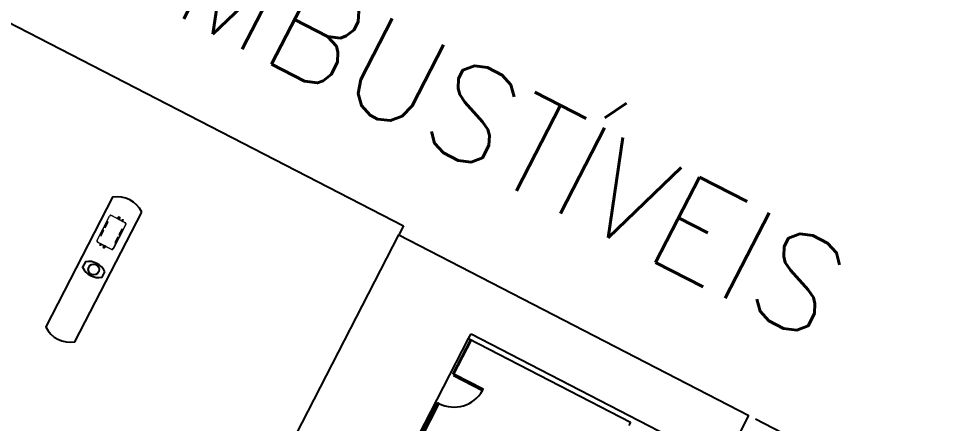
# Model space of a CAD drawing. Header units: millimetres. Extents: x 1111 to 2600, y -509 to -91.
# Drawn here: x 2484.87 to 2510.31, y -209.78 to -198.69 of the extents above; entities that cross this region are included whole.
import ezdxf

# ---------------------------------------------------------------- set-up
doc = ezdxf.new("R2010")
doc.units = ezdxf.units.MM
doc.header["$PDMODE"] = 35
doc.linetypes.add('HIDDEN', pattern=[0.375, 0.25, -0.125])
for name, color, linetype in [('ARQ-ALVENARIA', 4, 'Continuous'), ('ARQ-COTAS', 30, 'Continuous'), ('ARQ-ESQ-02', 2, 'Continuous'), ('ARQ-ESTRUTURA', 6, 'Continuous'), ('ARQ-PENA-01', 1, 'Continuous'), ('ARQ-PENA-02', 2, 'Continuous'), ('ARQ-PENA-FINA-CINZA', 8, 'Continuous'), ('ARQ-PROJ-01', 1, 'HIDDEN'), ('ARQ-TEXTO3', 3, 'Continuous')]:
    doc.layers.add(name, color=color, linetype=linetype)
doc.styles.add('ROMANS', font='romans')
doc.styles.add('Romans_Anot', font='romans.shx')
doc.dimstyles.new('Escala 1-100', dxfattribs={"dimtxt": 0.2, "dimasz": 0.15, "dimexe": 0.1, "dimexo": 0.2, "dimgap": 0.15, "dimtad": 1, "dimzin": 4, "dimdsep": 46, "dimtxsty": 'Romans_Anot', "dimblk": 'OBLIQUE', "dimcen": 0.25, "dimclrd": 256, "dimclre": 256, "dimclrt": 2, "dimadec": 0, "dimazin": 0, "dimtfac": 1, "dimtix": 1, "dimtmove": 2, "dimatfit": 3, "dimfxl": 0, "dimlwd": -1, "dimlwe": -1, "dimarcsym": 0})
doc.dimstyles.new('Escala 1-1000', dxfattribs={"dimscale": 10, "dimtxt": 0.2, "dimasz": 0.15, "dimexe": 0.1, "dimexo": 0.2, "dimgap": 0.15, "dimtad": 1, "dimzin": 4, "dimdsep": 46, "dimtxsty": 'Romans_Anot', "dimblk": 'OBLIQUE', "dimcen": 0.25, "dimclrd": 256, "dimclre": 256, "dimclrt": 2, "dimadec": 0, "dimazin": 0, "dimtfac": 1, "dimtix": 1, "dimtmove": 2, "dimatfit": 3, "dimfxl": 0, "dimlwd": -1, "dimlwe": -1, "dimarcsym": 0})

# ---------------------------------------------------------------- blocks, each defined once
blk = doc.blocks.new('BOMBA SUPERIOR')
at = {"layer": 'ARQ-PENA-FINA-CINZA', "lineweight": 5}
for p, q in [((807.295, 415.988), (807.296, 415.994)), ((807.296, 415.982), (807.295, 415.988)), ((807.296, 415.994), (807.3, 415.998)), ((807.3, 415.978), (807.296, 415.982)), ((807.3, 415.998), (807.304, 416.002)), ((807.304, 415.974), (807.3, 415.978)), ((807.304, 416.002), (807.31, 416.003)), ((807.31, 415.973), (807.304, 415.974)), ((807.31, 416.003), (807.327, 416.003)), ((807.327, 415.973), (807.31, 415.973)), ((807.327, 416.013), (807.327, 415.964)), ((807.346, 416.013), (807.327, 416.013)), ((807.327, 415.964), (807.346, 415.964)), ((807.347, 416.101), (807.346, 416.098)), ((807.346, 416.098), (807.346, 416.094)), ((807.346, 416.094), (807.346, 415.654)), ((807.346, 416.083), (807.346, 416.084)), ((807.346, 416.084), (807.348, 416.084)), ((807.347, 416.083), (807.346, 416.083)), ((807.346, 415.964), (807.346, 416.013)), ((807.346, 415.822), (807.346, 415.925)), ((807.348, 416.105), (807.347, 416.103)), ((807.347, 416.103), (807.347, 416.102)), ((807.347, 416.102), (807.347, 416.101)), ((807.349, 416.108), (807.348, 416.105)), ((807.348, 416.084), (807.348, 415.664)), ((807.35, 416.109), (807.349, 416.108)), ((807.351, 416.11), (807.35, 416.109)), ((807.353, 416.112), (807.351, 416.11)), ((807.354, 416.114), (807.353, 416.112)), ((807.355, 416.115), (807.354, 416.114)), ((807.356, 416.116), (807.355, 416.115)), ((807.358, 416.118), (807.356, 416.116)), ((807.36, 416.119), (807.358, 416.118)), ((807.361, 416.12), (807.36, 416.119)), ((807.361, 416.109), (807.36, 416.107)), ((807.36, 416.107), (807.361, 416.104)), ((807.362, 416.12), (807.361, 416.12)), ((807.363, 416.11), (807.361, 416.109)), ((807.361, 416.106), (807.361, 416.107)), ((807.361, 416.107), (807.363, 416.107)), ((807.361, 416.106), (807.361, 416.107)), ((807.363, 416.106), (807.361, 416.106)), ((807.361, 416.104), (807.363, 416.103)), ((807.364, 416.122), (807.362, 416.12)), ((807.365, 416.109), (807.363, 416.11)), ((807.364, 416.109), (807.363, 416.109)), ((807.363, 416.109), (807.363, 416.109)), ((807.363, 416.107), (807.363, 416.109)), ((807.363, 416.109), (807.364, 416.109)), ((807.363, 416.105), (807.363, 416.106)), ((807.363, 416.105), (807.363, 416.105)), ((807.363, 416.105), (807.364, 416.105)), ((807.364, 416.105), (807.363, 416.105)), ((807.363, 416.103), (807.365, 416.104)), ((807.367, 416.123), (807.364, 416.122)), ((807.364, 416.109), (807.364, 416.109)), ((807.364, 416.109), (807.364, 416.107)), ((807.364, 416.107), (807.365, 416.107)), ((807.365, 416.106), (807.364, 416.106)), ((807.364, 416.106), (807.364, 416.105)), ((807.364, 416.105), (807.364, 416.105)), ((807.367, 416.107), (807.365, 416.109)), ((807.365, 416.104), (807.367, 416.107)), ((807.365, 416.107), (807.365, 416.106)), ((807.365, 416.107), (807.365, 416.106)), ((807.368, 416.123), (807.367, 416.123)), ((807.372, 416.123), (807.368, 416.123)), ((807.375, 416.124), (807.372, 416.123)), ((807.376, 416.124), (807.375, 416.124)), ((807.386, 416.124), (807.376, 416.124)), ((807.386, 416.122), (808.126, 416.122)), ((807.387, 416.124), (808.125, 416.124)), ((807.715, 416.107), (807.543, 416.107)), ((807.543, 416.107), (807.543, 416.084)), ((807.543, 416.084), (807.715, 416.084)), ((807.715, 416.084), (807.715, 416.107)), ((807.742, 416.125), (807.745, 416.128)), ((807.742, 416.124), (807.745, 416.127)), ((807.743, 416.125), (807.742, 416.125)), ((807.742, 416.125), (807.742, 416.124)), ((807.745, 416.128), (807.767, 416.128)), ((807.745, 416.127), (807.767, 416.127)), ((807.767, 416.128), (807.77, 416.125)), ((807.767, 416.127), (807.77, 416.124)), ((807.77, 416.125), (807.769, 416.125)), ((807.77, 416.124), (807.77, 416.125)), ((807.968, 416.107), (807.797, 416.107)), ((807.797, 416.107), (807.797, 416.084)), ((807.797, 416.084), (807.968, 416.084)), ((807.968, 416.084), (807.968, 416.107)), ((808.136, 416.124), (808.126, 416.124)), ((808.137, 416.124), (808.136, 416.124)), ((808.14, 416.123), (808.137, 416.124)), ((808.143, 416.123), (808.14, 416.123)), ((808.144, 416.123), (808.143, 416.123)), ((808.147, 416.122), (808.144, 416.123)), ((808.146, 416.109), (808.145, 416.107)), ((808.145, 416.107), (808.146, 416.104)), ((808.149, 416.11), (808.146, 416.109)), ((808.146, 416.104), (808.149, 416.103)), ((808.15, 416.12), (808.147, 416.122)), ((808.148, 416.107), (808.147, 416.107)), ((808.147, 416.107), (808.147, 416.106)), ((808.147, 416.106), (808.147, 416.107)), ((808.147, 416.106), (808.148, 416.106)), ((808.149, 416.109), (808.148, 416.109)), ((808.148, 416.109), (808.148, 416.109)), ((808.148, 416.109), (808.148, 416.107)), ((808.148, 416.109), (808.149, 416.109)), ((808.148, 416.106), (808.148, 416.105)), ((808.148, 416.105), (808.148, 416.105)), ((808.148, 416.105), (808.149, 416.105)), ((808.149, 416.105), (808.148, 416.105)), ((808.151, 416.109), (808.149, 416.11)), ((808.15, 416.109), (808.149, 416.109)), ((808.149, 416.109), (808.149, 416.107)), ((808.149, 416.107), (808.15, 416.107)), ((808.15, 416.106), (808.149, 416.106)), ((808.149, 416.106), (808.149, 416.105)), ((808.149, 416.105), (808.15, 416.105)), ((808.149, 416.103), (808.151, 416.104)), ((808.151, 416.12), (808.15, 416.12)), ((808.15, 416.106), (808.15, 416.107)), ((808.15, 416.107), (808.15, 416.106)), ((808.152, 416.119), (808.151, 416.12)), ((808.152, 416.107), (808.151, 416.109)), ((808.151, 416.104), (808.152, 416.107)), ((808.154, 416.118), (808.152, 416.119)), ((808.156, 416.116), (808.154, 416.118)), ((808.157, 416.115), (808.156, 416.116)), ((808.158, 416.114), (808.157, 416.115)), ((808.159, 416.112), (808.158, 416.114)), ((808.161, 416.11), (808.159, 416.112)), ((808.162, 416.109), (808.161, 416.11)), ((808.162, 416.108), (808.162, 416.109)), ((808.163, 416.105), (808.162, 416.108)), ((808.164, 416.103), (808.163, 416.105)), ((808.165, 416.102), (808.164, 416.103)), ((808.164, 415.664), (808.164, 416.084)), ((808.164, 416.084), (808.166, 416.084)), ((808.165, 416.101), (808.165, 416.102)), ((808.165, 416.098), (808.165, 416.101)), ((808.165, 416.095), (808.165, 416.098)), ((808.166, 416.094), (808.165, 416.095)), ((808.165, 416.084), (808.165, 416.083)), ((808.165, 416.083), (808.166, 416.083)), ((808.166, 415.654), (808.166, 416.094)), ((808.166, 415.822), (808.166, 415.925)), ((807.283, 415.897), (807.282, 415.896)), ((807.282, 415.896), (807.282, 415.852)), ((807.283, 415.895), (807.282, 415.896)), ((807.282, 415.876), (807.283, 415.877)), ((807.282, 415.872), (807.283, 415.87)), ((807.282, 415.852), (807.283, 415.853)), ((807.282, 415.852), (807.283, 415.851)), ((807.32, 415.895), (807.283, 415.897)), ((807.283, 415.897), (807.283, 415.897)), ((807.32, 415.893), (807.283, 415.895)), ((807.283, 415.895), (807.283, 415.895)), ((807.283, 415.877), (807.283, 415.877)), ((807.283, 415.877), (807.31, 415.877)), ((807.283, 415.87), (807.283, 415.87)), ((807.283, 415.87), (807.31, 415.87)), ((807.283, 415.853), (807.32, 415.855)), ((807.283, 415.853), (807.283, 415.853)), ((807.283, 415.851), (807.32, 415.852)), ((807.283, 415.851), (807.283, 415.851)), ((807.295, 415.874), (807.295, 415.875)), ((807.295, 415.875), (807.311, 415.875)), ((807.295, 415.873), (807.295, 415.874)), ((807.311, 415.873), (807.295, 415.873)), ((807.295, 415.873), (807.295, 415.873)), ((807.295, 415.873), (807.295, 415.873)), ((807.321, 415.88), (807.312, 415.879)), ((807.312, 415.879), (807.312, 415.869)), ((807.312, 415.869), (807.312, 415.879)), ((807.312, 415.878), (807.312, 415.878)), ((807.312, 415.878), (807.312, 415.877)), ((807.312, 415.875), (807.312, 415.874)), ((807.312, 415.873), (807.312, 415.873)), ((807.312, 415.87), (807.312, 415.87)), ((807.312, 415.87), (807.312, 415.869)), ((807.312, 415.869), (807.313, 415.869)), ((807.321, 415.867), (807.312, 415.869)), ((807.321, 415.907), (807.32, 415.906)), ((807.32, 415.906), (807.321, 415.906)), ((807.32, 415.906), (807.32, 415.89)), ((807.32, 415.904), (807.32, 415.903)), ((807.321, 415.903), (807.32, 415.903)), ((807.32, 415.903), (807.321, 415.903)), ((807.321, 415.895), (807.32, 415.895)), ((807.32, 415.895), (807.321, 415.895)), ((807.32, 415.89), (807.321, 415.89)), ((807.321, 415.859), (807.32, 415.859)), ((807.32, 415.859), (807.32, 415.842)), ((807.32, 415.852), (807.32, 415.853)), ((807.32, 415.853), (807.321, 415.853)), ((807.321, 415.852), (807.32, 415.852)), ((807.321, 415.845), (807.32, 415.844)), ((807.32, 415.844), (807.321, 415.844)), ((807.32, 415.842), (807.32, 415.841)), ((807.32, 415.841), (807.321, 415.841)), ((807.323, 415.907), (807.321, 415.907)), ((807.321, 415.907), (807.321, 415.907)), ((807.321, 415.903), (807.321, 415.903)), ((807.321, 415.899), (807.322, 415.901)), ((807.321, 415.897), (807.321, 415.899)), ((807.321, 415.892), (807.321, 415.897)), ((807.321, 415.896), (807.321, 415.895)), ((807.321, 415.856), (807.321, 415.892)), ((807.321, 415.851), (807.321, 415.856)), ((807.321, 415.848), (807.321, 415.851)), ((807.322, 415.846), (807.321, 415.848)), ((807.321, 415.841), (807.321, 415.84)), ((807.321, 415.84), (807.322, 415.84)), ((807.322, 415.907), (807.342, 415.907)), ((807.322, 415.903), (807.323, 415.905)), ((807.322, 415.901), (807.322, 415.903)), ((807.322, 415.844), (807.322, 415.846)), ((807.323, 415.843), (807.322, 415.844)), ((807.342, 415.84), (807.322, 415.84)), ((807.322, 415.84), (807.323, 415.84)), ((807.323, 415.905), (807.324, 415.906)), ((807.323, 415.905), (807.323, 415.905)), ((807.323, 415.842), (807.323, 415.843)), ((807.324, 415.842), (807.323, 415.842)), ((807.324, 415.906), (807.342, 415.906)), ((807.342, 415.841), (807.324, 415.842)), ((807.346, 415.91), (807.338, 415.91)), ((807.338, 415.91), (807.338, 415.837)), ((807.338, 415.837), (807.346, 415.837)), ((807.343, 415.909), (807.342, 415.908)), ((807.342, 415.908), (807.342, 415.839)), ((807.342, 415.907), (807.342, 415.907)), ((807.342, 415.907), (807.342, 415.907)), ((807.342, 415.906), (807.342, 415.907)), ((807.342, 415.906), (807.342, 415.906)), ((807.342, 415.841), (807.342, 415.841)), ((807.342, 415.84), (807.342, 415.84)), ((807.342, 415.839), (807.342, 415.839)), ((807.342, 415.839), (807.343, 415.839)), ((807.344, 415.909), (807.343, 415.909)), ((807.343, 415.839), (807.344, 415.839)), ((807.344, 415.839), (807.344, 415.909)), ((807.344, 415.909), (807.346, 415.909)), ((807.344, 415.839), (807.346, 415.839)), ((807.346, 415.837), (807.346, 415.91)), ((807.346, 415.839), (807.346, 415.909)), ((807.346, 415.909), (807.346, 415.839)), ((807.346, 415.839), (807.346, 415.839)), ((807.346, 415.664), (807.346, 415.665)), ((807.346, 415.665), (807.347, 415.665)), ((807.348, 415.664), (807.346, 415.664)), ((807.716, 415.663), (807.544, 415.663)), ((807.544, 415.663), (807.544, 415.64)), ((807.716, 415.64), (807.716, 415.663)), ((807.968, 415.663), (807.796, 415.663)), ((807.796, 415.663), (807.796, 415.64)), ((807.968, 415.64), (807.968, 415.663)), ((808.166, 415.664), (808.164, 415.664)), ((808.166, 415.665), (808.165, 415.665)), ((808.165, 415.665), (808.165, 415.664)), ((808.166, 415.837), (808.166, 415.91)), ((808.166, 415.91), (808.173, 415.91)), ((808.166, 415.839), (808.166, 415.909)), ((808.166, 415.909), (808.166, 415.839)), ((808.167, 415.909), (808.166, 415.909)), ((808.167, 415.839), (808.166, 415.839)), ((808.166, 415.839), (808.166, 415.839)), ((808.173, 415.837), (808.166, 415.837)), ((808.184, 415.784), (808.166, 415.784)), ((808.166, 415.784), (808.166, 415.734)), ((808.166, 415.734), (808.184, 415.734)), ((808.167, 415.909), (808.168, 415.909)), ((808.167, 415.839), (808.167, 415.909)), ((808.168, 415.839), (808.167, 415.839)), ((808.168, 415.909), (808.169, 415.908)), ((808.169, 415.839), (808.168, 415.839)), ((808.169, 415.908), (808.169, 415.839)), ((808.17, 415.907), (808.169, 415.907)), ((808.169, 415.906), (808.169, 415.907)), ((808.17, 415.906), (808.169, 415.906)), ((808.169, 415.841), (808.17, 415.841)), ((808.169, 415.84), (808.17, 415.84)), ((808.169, 415.839), (808.169, 415.839)), ((808.19, 415.907), (808.17, 415.907)), ((808.17, 415.907), (808.17, 415.907)), ((808.188, 415.906), (808.17, 415.906)), ((808.17, 415.841), (808.188, 415.842)), ((808.17, 415.84), (808.19, 415.84)), ((808.173, 415.91), (808.173, 415.837)), ((808.184, 415.734), (808.184, 415.784)), ((808.184, 415.774), (808.201, 415.774)), ((808.201, 415.745), (808.184, 415.745)), ((808.188, 415.907), (808.19, 415.907)), ((808.188, 415.905), (808.188, 415.906)), ((808.189, 415.905), (808.188, 415.905)), ((808.188, 415.842), (808.189, 415.843)), ((808.188, 415.842), (808.188, 415.842)), ((808.19, 415.84), (808.188, 415.84)), ((808.19, 415.903), (808.189, 415.905)), ((808.189, 415.844), (808.19, 415.846)), ((808.189, 415.843), (808.189, 415.844)), ((808.19, 415.907), (808.191, 415.907)), ((808.19, 415.901), (808.19, 415.903)), ((808.19, 415.899), (808.19, 415.901)), ((808.191, 415.897), (808.19, 415.899)), ((808.19, 415.848), (808.191, 415.851)), ((808.19, 415.846), (808.19, 415.848)), ((808.191, 415.841), (808.19, 415.84)), ((808.19, 415.84), (808.19, 415.84)), ((808.191, 415.907), (808.192, 415.906)), ((808.191, 415.903), (808.192, 415.903)), ((808.192, 415.903), (808.191, 415.903)), ((808.191, 415.892), (808.191, 415.897)), ((808.191, 415.896), (808.191, 415.895)), ((808.191, 415.895), (808.192, 415.895)), ((808.191, 415.856), (808.191, 415.892)), ((808.192, 415.89), (808.191, 415.89)), ((808.191, 415.88), (808.199, 415.879)), ((808.191, 415.867), (808.199, 415.869)), ((808.191, 415.859), (808.192, 415.859)), ((808.191, 415.851), (808.191, 415.856)), ((808.191, 415.852), (808.192, 415.852)), ((808.191, 415.845), (808.192, 415.844)), ((808.192, 415.841), (808.191, 415.841)), ((808.192, 415.906), (808.192, 415.906)), ((808.192, 415.906), (808.192, 415.89)), ((808.192, 415.904), (808.192, 415.903)), ((808.192, 415.903), (808.192, 415.903)), ((808.192, 415.895), (808.228, 415.897)), ((808.192, 415.893), (808.228, 415.895)), ((808.192, 415.895), (808.192, 415.895)), ((808.192, 415.859), (808.192, 415.842)), ((808.228, 415.853), (808.192, 415.855)), ((808.192, 415.852), (808.192, 415.853)), ((808.192, 415.853), (808.192, 415.853)), ((808.192, 415.852), (808.228, 415.851)), ((808.192, 415.844), (808.192, 415.844)), ((808.192, 415.842), (808.192, 415.841)), ((808.199, 415.879), (808.199, 415.869)), ((808.199, 415.869), (808.199, 415.879)), ((808.2, 415.878), (808.199, 415.877)), ((808.199, 415.877), (808.199, 415.877)), ((808.199, 415.875), (808.2, 415.874)), ((808.2, 415.873), (808.199, 415.873)), ((808.199, 415.873), (808.199, 415.873)), ((808.199, 415.87), (808.199, 415.87)), ((808.199, 415.87), (808.2, 415.87)), ((808.199, 415.869), (808.2, 415.869)), ((808.2, 415.878), (808.2, 415.878)), ((808.216, 415.875), (808.2, 415.875)), ((808.2, 415.873), (808.216, 415.873)), ((808.2, 415.87), (808.2, 415.869)), ((808.228, 415.877), (808.201, 415.877)), ((808.228, 415.87), (808.201, 415.87)), ((808.201, 415.774), (808.207, 415.773)), ((808.207, 415.746), (808.201, 415.745)), ((808.207, 415.773), (808.212, 415.77)), ((808.212, 415.749), (808.207, 415.746)), ((808.212, 415.77), (808.215, 415.765)), ((808.215, 415.754), (808.212, 415.749)), ((808.215, 415.765), (808.216, 415.76)), ((808.216, 415.76), (808.215, 415.754)), ((808.217, 415.874), (808.216, 415.875)), ((808.216, 415.873), (808.216, 415.873)), ((808.216, 415.873), (808.217, 415.873)), ((808.217, 415.873), (808.217, 415.874)), ((808.228, 415.897), (808.229, 415.897)), ((808.228, 415.895), (808.229, 415.895)), ((808.229, 415.877), (808.228, 415.877)), ((808.229, 415.87), (808.228, 415.87)), ((808.229, 415.853), (808.228, 415.853)), ((808.228, 415.851), (808.229, 415.851)), ((808.229, 415.897), (808.23, 415.896)), ((808.229, 415.895), (808.23, 415.896)), ((808.23, 415.876), (808.229, 415.877)), ((808.23, 415.872), (808.229, 415.87)), ((808.23, 415.852), (808.229, 415.853)), ((808.229, 415.851), (808.23, 415.852)), ((808.23, 415.896), (808.23, 415.852)), ((807.346, 415.654), (807.346, 415.651)), ((807.346, 415.651), (807.347, 415.647)), ((807.347, 415.647), (807.347, 415.646)), ((807.347, 415.646), (807.348, 415.642)), ((807.348, 415.642), (807.35, 415.639)), ((807.35, 415.639), (807.351, 415.638)), ((807.351, 415.638), (807.353, 415.634)), ((807.353, 415.634), (807.355, 415.632)), ((807.355, 415.632), (807.357, 415.631)), ((807.358, 415.643), (807.357, 415.641)), ((807.357, 415.641), (807.358, 415.639)), ((807.357, 415.631), (807.36, 415.628)), ((807.36, 415.645), (807.358, 415.641)), ((807.36, 415.645), (807.358, 415.643)), ((807.358, 415.641), (807.36, 415.637)), ((807.358, 415.639), (807.36, 415.637)), ((807.361, 415.646), (807.36, 415.645)), ((807.363, 415.646), (807.36, 415.645)), ((807.361, 415.643), (807.36, 415.641)), ((807.36, 415.641), (807.361, 415.638)), ((807.36, 415.637), (807.361, 415.636)), ((807.36, 415.637), (807.363, 415.635)), ((807.36, 415.628), (807.361, 415.627)), ((807.363, 415.646), (807.361, 415.646)), ((807.363, 415.645), (807.361, 415.643)), ((807.361, 415.64), (807.361, 415.641)), ((807.361, 415.641), (807.363, 415.641)), ((807.361, 415.64), (807.361, 415.641)), ((807.363, 415.64), (807.361, 415.64)), ((807.361, 415.638), (807.363, 415.637)), ((807.361, 415.636), (807.363, 415.635)), ((807.361, 415.627), (807.364, 415.626)), ((807.367, 415.645), (807.363, 415.646)), ((807.367, 415.645), (807.363, 415.646)), ((807.365, 415.643), (807.363, 415.645)), ((807.363, 415.641), (807.363, 415.643)), ((807.363, 415.643), (807.364, 415.643)), ((807.364, 415.642), (807.363, 415.642)), ((807.363, 415.642), (807.363, 415.642)), ((807.363, 415.639), (807.363, 415.64)), ((807.363, 415.639), (807.363, 415.639)), ((807.363, 415.639), (807.364, 415.639)), ((807.364, 415.639), (807.363, 415.639)), ((807.363, 415.637), (807.365, 415.638)), ((807.363, 415.635), (807.367, 415.637)), ((807.363, 415.635), (807.367, 415.637)), ((807.364, 415.643), (807.364, 415.641)), ((807.364, 415.642), (807.364, 415.642)), ((807.364, 415.641), (807.365, 415.641)), ((807.365, 415.64), (807.364, 415.64)), ((807.364, 415.64), (807.364, 415.639)), ((807.364, 415.639), (807.364, 415.639)), ((807.364, 415.626), (807.368, 415.625)), ((807.367, 415.641), (807.365, 415.643)), ((807.365, 415.638), (807.367, 415.641)), ((807.365, 415.641), (807.365, 415.64)), ((807.365, 415.641), (807.365, 415.64)), ((807.368, 415.641), (807.367, 415.645)), ((807.368, 415.643), (807.367, 415.645)), ((807.367, 415.637), (807.368, 415.641)), ((807.367, 415.637), (807.368, 415.639)), ((807.369, 415.641), (807.368, 415.643)), ((807.368, 415.639), (807.369, 415.641)), ((807.368, 415.625), (807.369, 415.625)), ((807.369, 415.625), (807.374, 415.624)), ((807.374, 415.624), (807.376, 415.624)), ((807.376, 415.624), (807.386, 415.624)), ((807.386, 415.624), (807.386, 415.626)), ((807.386, 415.626), (808.126, 415.626)), ((807.386, 415.624), (807.387, 415.624)), ((807.387, 415.624), (807.386, 415.624)), ((808.125, 415.624), (807.387, 415.624)), ((807.387, 415.624), (807.388, 415.624)), ((807.544, 415.64), (807.716, 415.64)), ((807.742, 415.623), (807.742, 415.624)), ((807.742, 415.624), (807.745, 415.62)), ((807.745, 415.619), (807.742, 415.623)), ((807.742, 415.623), (807.743, 415.623)), ((807.745, 415.62), (807.767, 415.62)), ((807.767, 415.619), (807.745, 415.619)), ((807.767, 415.62), (807.77, 415.624)), ((807.77, 415.623), (807.767, 415.619)), ((807.77, 415.623), (807.769, 415.623)), ((807.77, 415.624), (807.77, 415.623)), ((807.796, 415.64), (807.968, 415.64)), ((808.125, 415.624), (808.125, 415.624)), ((808.125, 415.624), (808.136, 415.624)), ((808.126, 415.624), (808.125, 415.624)), ((808.126, 415.626), (808.126, 415.624)), ((808.136, 415.624), (808.138, 415.624)), ((808.138, 415.624), (808.142, 415.625)), ((808.142, 415.625), (808.144, 415.625)), ((808.145, 415.645), (808.143, 415.641)), ((808.145, 415.645), (808.143, 415.643)), ((808.143, 415.643), (808.143, 415.641)), ((808.143, 415.641), (808.145, 415.637)), ((808.143, 415.641), (808.143, 415.639)), ((808.143, 415.639), (808.145, 415.637)), ((808.147, 415.646), (808.144, 415.646)), ((808.144, 415.646), (808.144, 415.641)), ((808.144, 415.641), (808.147, 415.641)), ((808.144, 415.625), (808.147, 415.626)), ((808.146, 415.646), (808.145, 415.645)), ((808.149, 415.646), (808.145, 415.645)), ((808.146, 415.643), (808.145, 415.641)), ((808.145, 415.641), (808.146, 415.638)), ((808.145, 415.637), (808.146, 415.636)), ((808.145, 415.637), (808.149, 415.635)), ((808.149, 415.646), (808.146, 415.646)), ((808.149, 415.645), (808.146, 415.643)), ((808.146, 415.638), (808.149, 415.637)), ((808.146, 415.636), (808.149, 415.635)), ((808.147, 415.641), (808.147, 415.646)), ((808.147, 415.641), (808.147, 415.64)), ((808.147, 415.64), (808.147, 415.641)), ((808.147, 415.641), (808.148, 415.641)), ((808.147, 415.64), (808.148, 415.64)), ((808.147, 415.626), (808.15, 415.627)), ((808.148, 415.641), (808.148, 415.643)), ((808.148, 415.643), (808.149, 415.643)), ((808.149, 415.642), (808.148, 415.642)), ((808.148, 415.642), (808.148, 415.642)), ((808.148, 415.64), (808.148, 415.639)), ((808.148, 415.639), (808.148, 415.639)), ((808.148, 415.639), (808.149, 415.639)), ((808.149, 415.639), (808.148, 415.639)), ((808.152, 415.645), (808.149, 415.646)), ((808.152, 415.645), (808.149, 415.646)), ((808.151, 415.643), (808.149, 415.645)), ((808.149, 415.643), (808.149, 415.641)), ((808.15, 415.642), (808.149, 415.642)), ((808.149, 415.641), (808.15, 415.641)), ((808.15, 415.64), (808.149, 415.64)), ((808.149, 415.64), (808.149, 415.639)), ((808.149, 415.639), (808.15, 415.639)), ((808.149, 415.637), (808.151, 415.638)), ((808.149, 415.635), (808.152, 415.637)), ((808.149, 415.635), (808.152, 415.637)), ((808.15, 415.64), (808.15, 415.641)), ((808.15, 415.641), (808.15, 415.64)), ((808.15, 415.627), (808.152, 415.628)), ((808.152, 415.641), (808.151, 415.643)), ((808.151, 415.638), (808.152, 415.641)), ((808.154, 415.641), (808.152, 415.645)), ((808.154, 415.643), (808.152, 415.645)), ((808.152, 415.637), (808.154, 415.641)), ((808.152, 415.637), (808.154, 415.639)), ((808.152, 415.628), (808.155, 415.631)), ((808.154, 415.641), (808.154, 415.643)), ((808.154, 415.639), (808.154, 415.641)), ((808.155, 415.631), (808.157, 415.632)), ((808.157, 415.632), (808.158, 415.634)), ((808.158, 415.634), (808.161, 415.638)), ((808.161, 415.638), (808.162, 415.639)), ((808.162, 415.639), (808.163, 415.642)), ((808.163, 415.642), (808.165, 415.646)), ((808.165, 415.651), (808.166, 415.654)), ((808.165, 415.647), (808.165, 415.651)), ((808.165, 415.646), (808.165, 415.647))]:
    blk.add_line(p, q, dxfattribs=at)
for centre, radius in [((807.363, 416.107), 0.00513), ((807.363, 416.107), 0.00546), ((808.148, 416.107), 0.00513), ((808.149, 416.107), 0.00546)]:
    blk.add_circle(centre, radius, dxfattribs=at)
blk = doc.blocks.new('_Oblique')
at = {"color": 0, "linetype": 'ByBlock', "lineweight": -2}
blk.add_line((-0.5, -0.5), (0.5, 0.5), dxfattribs=at)
blk = doc.blocks.new('*D419')
at = {"layer": 'ARQ-COTAS', "transparency": 16777216}
for p, q in [((2485.37, -266.687), (2560.336, -200.505)), ((2561.659, -202.004), (2560.998, -201.255)), ((2486.693, -268.186), (2486.031, -267.437))]:
    blk.add_line(p, q, dxfattribs=at)
at = {"layer": 'DEFPOINTS', "color": 0, "transparency": 16777216}
for p in [(2560.336, -200.505), (2560.336, -200.505), (2485.37, -266.687)]:
    blk.add_point(p, dxfattribs=at)
at = {"layer": 'ARQ-COTAS', "transparency": 16777216, "xscale": 1.5, "yscale": 1.5, "zscale": 1.5}
for p, rotation in [((2560.336, -200.505), 41.43890348028825), ((2485.37, -266.687), 221.4389034802882)]:
    blk.add_blockref('_Oblique', p, dxfattribs=dict(at, rotation=rotation))
at = {"layer": 'ARQ-COTAS', "color": 2, "transparency": 16777216, "insert": (2521.198, -231.722), "char_height": 2, "attachment_point": 5, "rotation": 41.4389, "style": 'Romans_Anot'}
blk.add_mtext('100.00', dxfattribs=at)
blk = doc.blocks.new('*D420')
at = {"layer": 'ARQ-COTAS', "transparency": 16777216}
for p, q in [((2470.532, -156.469), (2467.911, -161.553)), ((2557.257, -206.478), (2468.369, -160.664)), ((2559.42, -202.283), (2556.799, -207.367))]:
    blk.add_line(p, q, dxfattribs=at)
at = {"layer": 'DEFPOINTS', "color": 0, "transparency": 16777216}
for p in [(2471.448, -154.691), (2468.369, -160.664), (2560.336, -200.505)]:
    blk.add_point(p, dxfattribs=at)
at = {"layer": 'ARQ-COTAS', "transparency": 16777216, "xscale": 1.5, "yscale": 1.5, "zscale": 1.5}
for p, rotation in [((2468.369, -160.664), 152.7326999569333), ((2557.257, -206.478), 332.7326999569333)]:
    blk.add_blockref('_Oblique', p, dxfattribs=dict(at, rotation=rotation))
at = {"layer": 'ARQ-COTAS', "color": 2, "transparency": 16777216, "insert": (2513.959, -181.349), "char_height": 2, "attachment_point": 5, "rotation": 332.7327, "style": 'Romans_Anot'}
blk.add_mtext('100.00', dxfattribs=at)
blk = doc.blocks.new('*D422')
at = {"layer": 'ARQ-COTAS', "transparency": 16777216}
for p, q in [((2457.725, -207.663), (2455.723, -211.548)), ((2493.812, -231.067), (2455.768, -211.459)), ((2495.895, -227.027), (2493.767, -231.156))]:
    blk.add_line(p, q, dxfattribs=at)
at = {"layer": 'DEFPOINTS', "color": 0, "transparency": 16777216}
for p in [(2457.816, -207.485), (2455.768, -211.459), (2495.986, -226.849)]:
    blk.add_point(p, dxfattribs=at)
at = {"layer": 'ARQ-COTAS', "transparency": 16777216, "xscale": 0.15, "yscale": 0.15, "zscale": 0.15}
for p, rotation in [((2455.768, -211.459), 152.7326999221148), ((2493.812, -231.067), 332.7326999221148)]:
    blk.add_blockref('_Oblique', p, dxfattribs=dict(at, rotation=rotation))
at = {"layer": 'ARQ-COTAS', "color": 2, "transparency": 16777216, "insert": (2474.905, -221.041), "char_height": 0.2, "attachment_point": 5, "rotation": 332.7327, "style": 'Romans_Anot'}
blk.add_mtext('42.80', dxfattribs=at)
blk = doc.blocks.new('*D423')
at = {"layer": 'ARQ-COTAS', "transparency": 16777216}
for p, q in [((2505.075, -209.652), (2509.301, -211.83)), ((2500.301, -229.073), (2509.212, -211.784)), ((2496.164, -226.941), (2500.39, -229.119))]:
    blk.add_line(p, q, dxfattribs=at)
at = {"layer": 'DEFPOINTS', "color": 0, "transparency": 16777216}
for p in [(2504.897, -209.561), (2509.212, -211.784), (2495.986, -226.849)]:
    blk.add_point(p, dxfattribs=at)
at = {"layer": 'ARQ-COTAS', "transparency": 16777216, "xscale": 0.15, "yscale": 0.15, "zscale": 0.15}
for p, rotation in [((2509.212, -211.784), 62.73269995504111), ((2500.301, -229.073), 242.7326999550411)]:
    blk.add_blockref('_Oblique', p, dxfattribs=dict(at, rotation=rotation))
at = {"layer": 'ARQ-COTAS', "color": 2, "transparency": 16777216, "insert": (2504.534, -220.314), "char_height": 0.2, "attachment_point": 5, "rotation": 62.7327, "style": 'Romans_Anot'}
blk.add_mtext('19.45', dxfattribs=at)

msp = doc.modelspace()

# ---------------------------------------------------------------- linework, layer by layer
at = {"layer": 'ARQ-ALVENARIA', "color": 8}
for p, q in [((2497.208, -207.454), (2497.277, -207.32)), ((2497.277, -207.32), (2503.766, -210.665)), ((2497.208, -207.454), (2501.652, -209.744)), ((2501.652, -209.744), (2501.607, -209.833))]:
    msp.add_line(p, q, dxfattribs=at)
at = {"layer": 'ARQ-ESQ-02', "color": 8}
for points in [[(2496.809, -208.429), (2497.29, -207.496), (2497.259, -207.48), (2496.778, -208.413)], [(2496.793, -208.461), (2497.593, -208.873), (2497.609, -208.842), (2496.809, -208.429)], [(2496.397, -209.229), (2495.916, -210.163), (2495.885, -210.147), (2496.366, -209.213)]]:
    msp.add_lwpolyline(points, close=True, dxfattribs=at)
at = {"layer": 'ARQ-ESTRUTURA', "color": 8}
msp.add_lwpolyline([(2487.239, -205.622, 0.333333), (2486.706, -205.347), (2486.627, -205.5, 0.333333), (2487.161, -205.775)], format="xyb", close=True, dxfattribs=at)
msp.add_circle((2486.933, -205.561), 0.15, dxfattribs=at)
msp.add_circle((2486.933, -205.561), 0.15, dxfattribs=at)
at = {"layer": 'ARQ-PENA-01', "color": 8}
msp.add_line((2466.979, -189.708), (2495.423, -204.368), dxfattribs=at)
msp.add_arc((2496.809, -208.429), 0.901, 242.7327, 330.4606, dxfattribs=at)
at = {"layer": 'ARQ-PENA-02', "color": 8}
for p, q in [((2486.386, -221.901), (2495.297, -204.613)), ((2495.297, -204.613), (2504.897, -209.561)), ((2495.986, -226.849), (2504.897, -209.561))]:
    msp.add_line(p, q, dxfattribs=at)
msp.add_lwpolyline([(2488.25, -203.99, 0.333333), (2487.45, -203.577), (2485.617, -207.133, 0.333333), (2486.417, -207.545)], format="xyb", close=True, dxfattribs=at)
at = {"layer": 'ARQ-PENA-FINA-CINZA', "color": 8}
msp.add_line((2495.834, -210.12), (2497.208, -207.454), dxfattribs=at)
at = {"layer": 'ARQ-PROJ-01', "color": 8, "ltscale": 1.5}
msp.add_line((2495.423, -204.368), (2495.297, -204.613), dxfattribs=at)

# ---------------------------------------------------------------- block references
at = {"color": 8, "rotation": 62.73269995827511}
msp.add_blockref('BOMBA SUPERIOR', (2487.014, -1113.072), dxfattribs=at)

# ---------------------------------------------------------------- texts
at = {"layer": 'ARQ-TEXTO3', "insert": (2487.596, -196.29), "char_height": 2.6325, "width": 50.04383, "attachment_point": 5, "rotation": 332.7327, "style": 'ROMANS'}
msp.add_mtext('POSTO DE COMBUSTÍVEIS', dxfattribs=at)

# ---------------------------------------------------------------- dimensions: what is measured, and where the dimension line sits
at = {"layer": 'ARQ-COTAS'}
for p1, p2, distance, dimstyle, picture, middle in [((2560.336, -200.505), (2471.448, -154.691), 6.72, 'Escala 1-1000', '*D420', (2513.959, -181.349)), ((2485.37, -266.687), (2560.336, -200.505), 0, 'Escala 1-1000', '*D419', (2521.198, -231.722)), ((2495.986, -226.849), (2504.897, -209.561), -4.854, 'Escala 1-100', '*D423', (2504.534, -220.314))]:
    dim = msp.add_aligned_dim(p1=p1, p2=p2, distance=distance, dimstyle=dimstyle, dxfattribs=at)
    dim.commit()
    dim.dimension.update_dxf_attribs({"geometry": picture, "text_midpoint": middle})
dim = msp.add_linear_dim(base=(2455.768, -211.459), p1=(2495.986, -226.849), p2=(2457.816, -207.485), angle=152.7327, dimstyle='Escala 1-100', dxfattribs=at)
dim.commit()
dim.dimension.update_dxf_attribs({"geometry": '*D422', "text_midpoint": (2474.905, -221.041)})

doc.saveas('drawing.dxf')
